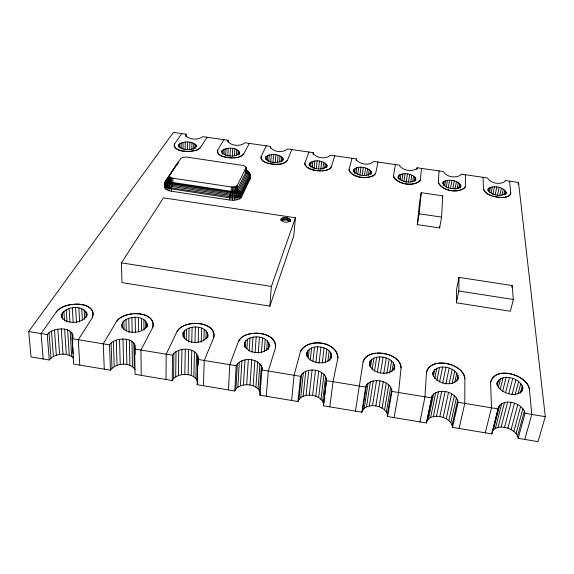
<?xml version="1.0" encoding="UTF-8"?>
<svg xmlns="http://www.w3.org/2000/svg" width="574" height="574" viewBox="0 0 574 574"><rect width="100%" height="100%" fill="white"/><g stroke="black" fill="none" stroke-linecap="round" stroke-linejoin="round"><path stroke-width="0.86" d="M454.185 366.033C459.15 368.379 464.574 372.454 464.861 378.424L464.796 403.407L459.056 428.448M439.045 170.923L438.328 182.424C441.463 190.884 460.606 194.615 465.378 186.378L465.406 174.747M178.04 163.052L178.672 162.377L176.878 164.107L164.946 182.288L164.372 186.686L165.556 188.975L169.079 190.733L171.447 191.25L229.729 200.01C233.69 200.383 238.813 200.541 241.475 197.04L250.07 179.167C251.247 175.622 249.568 170.873 245.643 170.126M164.63 187.856L164.551 183.644L165.427 181.319L180.903 158.359L183.142 157.19L186.729 157.104L243.62 165.549L245.421 166.36L246.167 167.421L245.923 171.805M164.781 184.821L164.946 182.288L176.878 164.107M165.556 188.975L165.563 186.808L164.551 183.644M166.037 379.5L166.173 354.194L177.022 331.6C179.899 326.319 186.256 324.288 191.874 323.607M167.07 189.951L166.546 186.249L165.097 185.007L166.309 182.884L169.466 180.91L169.524 179.762L166.18 180.53L165.047 182.604L165.57 183.895L166.948 185.072L169.05 186.012L230.081 195.375C233.783 195.72 238.562 195.885 241.066 192.634L249.697 174.883L249.841 173.664L248.499 171.676L246.461 170.256M169.079 190.733L169.05 186.012L170.083 183.752L171.698 182.331L231.15 191.3L234.866 191.171L237.033 189.851L245.83 172.186L245.715 171.095L247.652 171.138L249.152 172.788L249.016 173.9L240.348 191.623C238.052 194.593 233.683 194.442 230.303 194.127L169.502 184.821L167.572 183.96L165.836 181.707L169.33 180.329L168.304 179.727L169.782 177.488M169.33 180.15L169.552 175.414L169.524 179.576M169.466 180.724L169.359 175.981M169.933 181.276L169.961 177.101L169.495 176.555M170.686 182.597L170.729 177.588L169.961 177.101M186.005 134.187L185.969 136.038C190.317 139.841 198.252 140.25 202.809 136.626L228.115 140.3L227.892 141.233C231.236 146.27 240.599 146.564 245.048 142.761L270.541 146.463L270.404 147.403C273.891 152.297 283.233 152.993 287.596 148.939L313.275 152.662L313.239 153.624C316.841 158.352 326.219 159.479 330.459 155.159L356.332 158.919L356.389 159.895C360.099 164.458 369.548 166.008 373.652 161.43L399.719 165.212L399.87 166.209C403.73 170.665 411.802 171.877 416.76 168.663L417.162 167.744L443.429 171.561C446.185 177.129 455.756 178.421 460.692 175.041L461.008 174.109L487.469 177.954C490.512 183.357 499.997 185.065 504.962 181.477L505.185 180.523L518.501 182.453L545.3 416.674L538.003 441.636L518.164 438.321L525.067 413.337C522.928 402.604 501.533 396.634 498.203 408.91L491.818 433.922L452.527 427.357L458.138 402.309C456.215 391.705 438.801 387.271 432.143 395.802L426.475 423.002L387.615 416.516L391.963 391.403C390.772 380.454 373.165 376.989 366.477 384.989L362.632 410.087L361.857 412.211L323.427 405.789L326.541 380.619C326.233 368.795 305.282 366.054 300.575 376.343L297.956 401.535L259.95 395.192L262.081 367.805C258.838 357.631 241.302 356.691 236.179 365.731L234.752 390.98L197.169 384.702L197.887 359.417C199.171 347.069 177.653 346.165 172.501 355.234L172.25 380.54L135.069 374.327L134.632 348.992C137.401 336.206 114.441 336.737 109.526 344.859L110.423 370.208L73.651 364.067L72.08 338.682C75.919 325.695 52.191 327.072 47.247 334.592L49.264 359.998L31.046 356.956L28.7 331.535L173.434 132.364L186.005 134.187L185.962 136.856M171.447 191.25L171.669 186.615L172.882 182.589M171.698 182.984L171.734 177.969L170.729 177.588M172.882 182.403L172.925 178.227L171.734 177.969M172.25 380.54L173.599 378.546L173.879 353.283M326.965 165.133L326.95 166.144C322.653 170.679 312.895 169.552 309.278 164.58L309.329 163.568C313.705 159.142 323.255 160.254 326.965 165.133L326.685 167.723M173.599 378.546L175.701 376.838L176.017 351.618M178.83 147.102L178.866 144.505C183.544 140.817 191.63 141.147 196.086 145.086L196.086 147.023C191.443 150.797 183.206 150.453 178.794 146.442L178.866 144.505M323.427 405.789L326.556 378.417M394.073 417.592L398.55 392.487L401.054 368.042C401.398 362.302 396.239 358.126 391.533 355.894M179.734 147.956L179.784 143.636M181.14 148.953L181.226 142.912M175.701 376.838L178.392 375.532L178.758 350.348M456.38 302.807L458.82 291.018L459.006 277.378L512.187 285.572L513.328 299.477L510.422 311.252L456.38 302.807L456.624 288.995L459.006 277.378M182.977 149.283L183.084 142.388M185.108 149.843L185.237 142.094M178.392 375.532L181.499 374.714L181.922 349.559M183.056 337.024L183.128 332.597C188.494 323.994 208.879 325.071 207.917 337.268M187.389 149.792L187.533 142.051M184.283 338.746L184.426 330.789M181.499 374.714L184.814 374.42L185.294 349.286M189.685 149.132L189.822 142.252M186.249 339.844L186.457 329.246M191.809 149.577L191.953 142.696M197.169 384.702C199.113 379.156 192.857 375.281 188.114 374.686L188.659 349.559M188.774 342.176L189.076 328.07M193.653 149.369L193.782 143.342M195.095 148.465L195.196 144.16M196.043 146.808L196.086 145.086M191.752 342.312L192.111 327.345M191.192 375.482L191.788 350.348M193.833 376.766L194.478 351.618M194.966 342.061L195.354 327.101M195.863 378.445L196.552 353.275M197.155 380.419L197.865 355.213M198.173 342.326L198.597 327.367M197.599 382.549L197.75 377.326M198.102 365.143L198.324 357.308M201.194 342.197L201.618 328.12M203.863 340.755L204.229 329.311M203.418 385.742L204.251 360.465L213.758 337.577C216.506 327.001 202.084 322.81 193.955 323.449M509.619 181.169L510.745 193.015C510.623 196.502 506.168 197.147 503.448 197.406M205.98 338.789L206.253 330.861M207.358 337.964L207.537 332.669M395.364 164.58L393.52 175.881C396.247 184.656 415.311 187.547 420.362 179.798L421.531 168.383M306.645 352.687C306.437 364.583 330.789 367.059 331.664 354.71C328.134 344.831 307.399 343.259 306.358 355.335M221.916 153.409L222.023 150.811C226.364 146.822 239.136 146.786 239.494 154.097M222.683 154.248L222.856 149.929M224.004 154.363L224.219 149.19M225.718 155.547L226.013 148.652M228.036 142.079L228.115 140.3M227.778 156.092L228.115 148.35M230.045 156.042L230.389 148.3M229.729 200.01L230.081 195.375L231.15 191.3M232.327 156.243L232.685 148.501M231.157 191.12L231.351 186.945L172.925 178.227M232.434 191.228L232.635 187.052L235.075 186.815L237.256 185.502L246.167 167.421M232.291 200.233L232.427 191.415M234.515 155.827L234.845 148.946M233.704 191.185L233.905 187.009M236.438 155.633L236.732 149.606M234.831 191.824L235.075 186.815M234.831 200.139L234.845 195.497L233.697 191.372M235.821 191.486L236.065 186.485M237.995 154.743L238.21 150.431M236.56 191.034L236.811 186.033M236.997 190.496L237.256 185.502M239.006 154.829L239.186 151.378M237.162 199.73L237.033 195.124L234.866 191.171M441.614 217.123L442.705 195.856L421.237 192.699L419.451 203.189L417.327 224.599L439.605 227.943L441.614 217.123L419.171 213.779L421.237 192.699M228.474 389.933L229.779 364.677L238.382 341.58L240.771 338.1M239.128 199.042C239.674 195.992 238.77 192.362 235.849 190.833M240.599 198.123C241.331 194.988 239.839 191.329 236.588 190.381M241.475 197.04C242.343 193.869 240.427 190.267 237.033 189.851M439.605 227.943L439.698 226.213M485.252 432.825L491.509 407.813L490.583 382.607C494.415 365.193 526.896 374.564 529.379 388.914L531.804 414.45L524.772 439.426M245.744 173.764L246.067 167.96M234.752 390.98L235.921 388.942L237.363 363.737M235.921 388.942L237.851 387.199L239.322 362.029M250.07 179.167L250.25 174.675L249.13 172.444L245.851 170.134M308.991 152.045L304.93 162.93L304.844 164.444L307.348 167.486L310.591 169.129M237.851 387.199L240.413 385.864L241.927 360.73M244.28 347.012L244.553 342.585C249.525 333.422 270.232 335.381 269.292 347.256M245.227 347.801L245.665 340.741M240.413 385.864L243.426 385.018L244.998 359.912M452.233 365.215C443.967 362.022 428.986 361.29 426.496 372.182L424.954 396.842L419.981 421.919M246.92 348.856L247.538 339.162M243.426 385.018L246.705 384.716L248.334 359.633M249.166 351.159L250.027 337.957M251.972 352.149L252.976 337.211M259.95 395.192C261.299 389.402 254.913 385.692 250.013 384.982L251.706 359.905M265.396 158.898L265.511 157.168C270.002 153.014 279.531 153.681 283.104 158.725L282.968 160.455M266.013 159.723L266.25 156.264M267.175 160.691L267.527 155.518M255.078 352.766L256.176 336.96M253.148 385.785L254.899 360.709M268.783 161.854L269.263 154.966M270.411 148.236L270.541 146.463M270.77 162.399L271.323 154.65M258.293 353.032L259.426 337.225M255.896 387.091L257.697 362M273.016 162.334L273.576 154.6M258.078 388.806L259.929 363.686M275.305 162.535L275.879 154.801M261.407 352.917L262.512 337.986M259.541 390.815L261.421 365.667M277.486 162.987L278.067 155.253M264.291 351.496L265.224 339.191M279.545 161.94L280.004 155.92M269.837 306.136L271.366 286.448L295.409 217.783L163.468 197.851L121.444 262.856L121.946 282.609L269.837 306.136L293.78 235.892L295.409 217.783M281.152 161.925L281.554 156.759M266.637 350.449L267.384 340.769M282.343 161.165L282.609 157.714M268.295 349.666L268.847 342.621M266.264 396.247L268.288 371.019L275.513 347.622C277.127 336.816 262.949 332.712 254.433 333.229M280.995 220.703L281.117 219.168C283.283 216.606 288.679 217.058 290.372 219.964L290.322 220.559C288.177 223.157 282.717 222.698 281.059 219.763L281.117 219.168M281.49 218.622L281.303 220.918C283.807 219.203 287.732 219.533 289.906 221.657L290.1 219.361M281.963 220.459L282.15 218.163M282.86 220.107L283.047 217.819M283.936 219.907L284.123 217.611M285.12 219.849L285.314 217.56M286.333 219.957L286.526 217.668M287.495 220.208L287.689 217.919M288.514 220.595L288.715 218.307M289.339 221.09L289.533 218.794M275.513 347.622C276.187 332.081 251.972 330.1 241.984 337.089M290.236 221.499L290.372 219.964M309.164 165.305L309.329 163.568M309.644 166.108L309.974 162.65M310.678 167.056L311.173 161.89M269.507 344.608C267.9 356.354 243.713 354.689 244.553 342.585M313.103 154.442L313.275 152.662M312.17 168.211L312.837 161.323M314.093 168.742L314.861 161M291.599 400.48L294.103 375.274L300.403 351.675C307.341 337.376 337.082 341.2 337.942 357.781L333.049 381.696L329.813 406.858M316.317 168.677L317.092 160.942M318.613 168.885L319.395 161.15M320.816 169.337L321.619 161.603M322.882 169.158L323.607 162.277M297.956 401.535L298.925 399.454L301.558 374.305M262.081 367.805L261.852 369.957L300.575 376.343M324.683 168.297L325.228 163.131M298.925 399.454L300.69 397.674L303.345 372.562M326.003 167.551L326.369 164.107M306.911 356.963L307.571 350.793M300.69 397.674L303.115 396.304L305.813 371.227M308.224 358.858L309.271 349.179M283.104 158.725L282.996 159.723C278.577 163.977 268.847 163.296 265.36 158.159L265.511 157.168M303.115 396.304L306.035 395.436L308.783 370.381M310.283 360.25L311.639 347.952M312.923 361.218L314.495 347.177M306.035 395.436L309.271 395.12L312.077 370.094M315.858 362.703L317.659 346.918M323.456 403.551C322.215 398.7 317.142 396.232 312.593 395.386L315.456 370.359M164.946 182.288L164.379 184.527L164.645 185.696L167.084 187.784L169.093 188.559L229.83 197.843C233.797 198.217 238.92 198.382 241.589 194.887L250.192 177.072L250.25 174.675M319.079 362.962L320.916 347.184M315.786 396.204L318.714 371.177M322.287 362.854L324.059 347.952M318.642 397.531L321.627 372.49M325.286 362.345L326.879 349.186M320.974 399.274L324.009 374.212M322.617 401.326L325.688 376.235M327.89 361.333L329.182 350.793M168.304 179.727L168.412 181.463L169.344 182.252L172.523 183.285L230.856 192.017L234.063 192.103L236.775 191.429L238.267 190.181L247.014 172.509L246.641 170.865M329.835 360.587L330.818 352.68M353.268 171.755C354.84 164.458 367.59 166.797 371.156 171.59L371.012 174.353M353.72 171.676L354.036 169.086M331.227 358.233L331.664 354.71M354.51 173.477L355.155 168.304M356.117 160.691L356.332 158.919M355.995 173.757L356.755 167.73M357.738 175.142L358.728 167.4M359.948 175.07L360.938 167.335M522.892 387.866C520.331 399.813 498.691 393.585 497.034 383.654C500.449 372.275 520.611 377.807 522.892 387.866L521.752 392.092M362.244 175.278L363.249 167.543M364.483 175.737L365.502 168.003M352.013 158.288L349.057 169.38C351.324 178.442 366.678 178.815 373.846 175.587M366.621 175.565L367.539 168.691M368.429 175.579L369.233 169.552M370 173.987L370.467 170.543M370.804 174.18L371.156 171.59M355.435 411.142L363.105 361.871C364.217 356.339 370.302 353.885 375.331 353.275M361.857 412.211L365.703 387.077L366.477 384.989M398.04 178.162L398.442 175.572C403.515 172.265 411.745 173.52 415.691 178.098L415.598 180.875M369.34 366.241L370.151 360.967C376.853 352.852 397.007 357.58 394.259 369.656M398.808 179.088L399.468 174.776M370.467 367.216L371.687 359.31M362.632 410.087L364.217 408.257L368.085 383.202M400.071 180.214L401.004 174.187M372.139 369.448L373.911 358.047M364.217 408.257L366.506 406.858L370.409 381.839M401.857 180.724L402.926 173.85M403.902 181.513L405.122 173.779M266.279 145.846L261.148 156.53L260.912 158.015C261.622 160.447 264.04 161.746 266.243 162.621M374.47 371.27L376.68 357.258M366.506 406.858L369.34 405.969L373.287 380.971M406.069 182.575L407.44 173.987M377.419 371.859L379.801 356.985M369.34 405.969L372.526 405.639L376.53 380.67M408.473 182.18L409.714 174.453M410.697 182.023L411.809 175.149M380.512 373L383.073 357.25M387.615 416.516C387.73 410.345 381.179 406.844 375.855 405.904L379.923 380.942M412.598 182.044L413.581 176.024M414.198 181.334L414.902 177.029M416.882 169.445L417.162 167.744M491.818 433.922L498.555 406.729M415.26 180.681L415.691 178.098M383.676 373.782L386.273 358.033M379.113 406.736L383.245 381.767M386.862 373.294L389.201 359.288M382.083 408.085L386.273 383.102M389.574 373.193L391.647 360.924M384.566 409.865L388.813 384.86M391.963 371.622L393.463 362.847M417.327 224.599L419.171 213.779M386.388 411.953L390.686 386.919M393.606 370.194L394.51 364.921M387.436 414.22L391.762 389.15M490.583 382.607C494.659 365.272 526.688 374.6 529.379 388.914M442.87 183.838L443.185 182.109C448.272 178.622 458.009 179.992 460.857 185.718L460.527 187.447M443.343 185.603L444.132 181.298M442.224 198.482L442.705 195.856M444.642 185.854L445.589 180.695M446.199 187.224L447.476 180.351M448.201 187.999L449.643 180.272M450.511 188.207L451.96 180.48M213.758 337.577C216.097 320.184 183.766 319.524 177.022 331.6M452.807 188.674L454.271 180.946M454.945 189.384L456.423 181.657M457.105 188.566L458.267 182.546M458.683 188.731L459.681 183.565M459.896 188.1L460.563 184.649M208.01 334.62C205.786 345.763 181.585 344.874 183.128 332.597M432.516 374.98C434.073 361.168 460.965 367.051 457.887 379.923M432.703 374.75L433.413 371.242M433.363 376.558L434.776 369.556M434.74 378.761L436.871 368.257M426.475 423.002L432.143 395.802M374.549 175.07L375.69 173.269L377.986 162.062M427.049 420.835L428.455 418.97L433.564 393.972M436.857 380.555L439.541 367.446M428.455 418.97L430.6 417.528L435.738 392.573M439.548 382.011L442.626 367.159M430.6 417.528L433.341 416.616L438.514 391.683M239.58 152.368L239.38 153.344C234.859 157.333 225.108 157.082 221.779 151.787L222.023 150.811M442.611 383.138L445.905 367.425M433.341 416.616L436.484 416.279L441.715 391.368M510.745 193.015L510.43 194.521C505.902 198.984 498.555 197.521 492.923 196.121M445.833 383.934L449.162 368.221M436.484 416.279L439.82 416.545L445.115 391.633M487.907 190.424L488.28 188.695C493.396 184.986 503.054 186.794 506.189 192.347L505.974 193.352C500.915 197.169 491.05 195.325 488.015 189.693L488.28 188.695M488.402 191.314L489.134 187.87M489.421 192.412L490.526 187.253M449.205 383.475L452.197 369.498M491.071 192.907L492.363 186.894M452.527 427.357C452.247 422.285 447.512 418.998 443.142 417.384L448.502 392.48M492.836 194.543L494.508 186.815M452.147 383.41L454.802 371.17M446.22 418.762L451.652 393.836M495.154 194.744L496.833 187.024M454.694 382.758L456.796 373.129M456.739 381.172L458.038 375.245M497.479 195.225L499.172 187.497M448.861 420.57L454.35 395.63M499.861 195.081L501.382 188.215M450.877 422.701L456.416 397.732M501.963 195.138L503.298 189.119M452.125 425.018L457.715 400.006M503.843 194.457L504.804 190.159M505.02 194.701L505.794 191.257M505.802 194.069L506.189 192.347M458.447 377.383C454.852 388.454 434.324 383.863 432.868 373.222M518.107 184.154L518.501 182.453M304.93 162.93L304.988 164.889M511.786 287.23L512.187 285.572M496.74 384.171L497.371 381.638M497.084 385.814L498.562 379.909M498.182 387.852L500.514 378.582M500.112 389.531L503.097 377.742M502.48 391.755L506.132 377.448M492.183 431.698L493.41 429.79L499.789 404.864M493.41 429.79L495.412 428.319L501.812 403.429M505.515 392.853L509.418 377.714M495.412 428.319L498.053 427.386L504.489 402.51M508.801 393.664L512.74 378.524M223.889 139.69L217.689 150.18L217.309 151.636C217.797 154.033 220.151 155.324 222.238 156.171M498.053 427.386L501.145 427.034L507.638 402.18M511.908 394.969L515.89 379.816M501.145 427.034L504.503 427.3L511.047 402.453M515.072 394.998L518.645 381.523M518.164 438.321C517.375 433.119 512.474 429.854 507.882 428.154L514.505 403.307M518.114 393.642L520.819 383.518M520.231 393.283L522.275 385.685M511.082 429.553L517.77 404.692M513.881 431.397L520.632 406.521M516.083 433.571L522.907 408.666M517.547 435.931L524.421 410.991M426.496 372.182C431.928 355.959 462.493 363.227 464.861 378.424M141.254 375.36L140.924 350.032L152.67 327.639C156.128 317.113 142.13 313.139 134.115 313.777M147.174 324.733C144.878 334.965 119.406 335.281 122.362 322.71C127.93 314.954 147.145 314.731 147.188 326.506M330.043 168.555L331.363 166.79L334.764 155.784M465.378 186.378L464.911 187.863C457.385 193.294 442.382 191.171 438.328 182.424M460.857 185.718L460.542 186.708C455.505 190.295 445.56 188.896 442.827 183.084L443.185 182.109M165.563 186.808L166.546 186.249L167.572 183.96L169.933 181.463L168.053 180.595M394.711 367.016C390.901 378.223 366.686 373.136 370.151 360.967M261.148 156.53C260.661 163.396 271.129 164.049 276.273 164.351M164.379 184.527L164.781 183.386M181.815 133.584L174.568 143.873L174.044 145.308L174.439 146.786C177.761 150.804 183.537 151.249 188.394 151.464M363.105 361.871C366.836 351.496 380.878 351.833 389.653 355.098M79.764 365.093L78.301 339.708L92.227 317.809C96.827 307.578 82.62 303.445 74.9 304.198M277.759 164.315C281.138 163.977 285.457 163.59 287.38 160.361L291.865 149.556M152.67 327.639C156.774 310.046 123.489 310.161 116.321 321.727L103.27 343.826L104.274 369.182M420.362 179.798L419.745 181.255C412.182 186.399 399.547 184.476 393.728 177.452L393.52 175.881M415.877 179.145L415.461 180.114C410.41 183.515 402.03 182.238 398.134 177.581L398.442 175.572M217.689 150.18C216.527 156.939 227.275 157.635 232.161 157.886M61.404 314.803C65.4 305.834 84.773 304.256 86.983 314.954C82.921 323.822 66.484 325.214 61.432 316.697L61.404 314.803L61.583 317.479M169.639 176.254L166.862 181.018L168.39 182.998L170.083 183.752L230.561 192.979L234.393 193.079L237.629 192.276L239.394 190.783L248.097 173.09L248.219 172.114L247.114 171.683L245.93 171.648L249.016 173.9L250.099 175.96L241.482 193.747C238.856 197.176 233.819 197.011 229.923 196.645L171.518 187.885L166.546 186.249M300.403 351.675C307.492 337.462 336.895 341.221 337.942 357.781M233.661 157.843C237.184 157.513 241.511 157.125 243.728 153.983L249.288 143.378M92.227 317.809C98.484 300.202 63.183 301.242 56.266 311.962L41.063 333.573L43.186 358.98M375.69 173.269C369.512 180.537 354.675 178.141 349.114 170.923L349.057 169.38M371.242 172.623C367.102 177.438 357.265 175.845 353.534 171.059L353.484 170.026M174.568 143.873C173.126 153.38 191.917 152.088 197.635 149.792M238.382 341.58C240.865 336.292 246.899 334.032 252.373 333.386M198.547 149.312L200.405 147.654L207.02 137.243M331.363 166.79C329.641 170.026 325.508 170.535 322.193 170.83M164.645 185.696L165.097 185.007M287.38 160.361C282.609 165.829 273.92 164.695 267.506 163.066M110.423 370.208C115.797 362.833 129.652 361.735 135.069 369.484M116.321 321.727C119.851 316.69 126.115 314.574 132.006 313.921M243.728 153.983C238.626 159.213 230.023 158.302 223.465 156.609M49.264 359.998C54.917 353.304 66.964 351.855 73.45 358.061L73.343 356.318M56.266 311.962C60.27 307.068 66.663 304.988 72.769 304.342M200.405 147.654L196.947 150.079L189.901 151.428M176.412 165.054L177.639 163.934M329.282 169.065C323.923 171.683 317.501 171.145 311.89 169.574M167.084 187.784L168.763 187.239M169.093 188.559L171.518 187.885M169.344 182.252L170.693 181.951L172.523 183.285M377.333 353.103C386.919 352.795 400.193 357.014 401.054 368.042M168.412 181.463L169.933 181.463L170.693 181.951L170.758 182.876M502.042 197.463C495.506 197.054 486.049 195.992 483.48 189.025L483.05 177.309M320.73 170.873C315.334 170.686 309.034 169.875 305.339 165.556M372.526 405.639L375.855 405.904M184.814 374.42L188.114 374.686M246.705 384.716L250.013 384.982M309.271 395.12L312.593 395.386M231.351 186.945L232.635 187.052M458.82 291.018L513.328 299.477M121.444 262.856L271.366 286.448M28.7 331.535L47.247 334.592M72.08 338.682L109.526 344.859M134.632 348.992L172.501 355.234M197.887 359.417L236.179 365.731M326.541 380.619L365.703 387.077M391.963 391.403L431.576 397.933M458.138 402.309L498.203 408.91M525.067 413.337L545.3 416.674M504.503 427.3L507.882 428.154M439.82 416.545L443.142 417.384M245.83 172.186L247.014 172.509M491.48 195.648C488.273 194.385 484.341 192.699 483.48 189.025M245.715 171.095L247.114 171.683M49.005 332.726L50.986 358.09M51.473 331.141L53.404 356.461M54.48 329.935L56.352 355.213M57.823 329.182L59.631 354.431M61.282 328.938L63.025 354.165M62.243 312.93L62.666 319.158M63.893 311.201L64.546 320.966M64.625 329.203L66.311 354.431M67.632 329.978L69.267 355.206M66.232 309.73L67.036 322.136M69.102 308.618L69.935 321.885M70.114 331.198L71.7 356.44M72.302 307.922L73.156 322.064M72.848 334.656L73.063 338.151M71.894 332.798L72.589 344.12M72.755 346.732L73.185 353.706M75.625 307.707L76.493 322.717M78.846 307.973L79.635 322.093M81.759 308.697L82.376 320.177M84.17 309.852L84.679 319.567M86.875 313.081L87.011 315.736M85.913 311.345L86.229 317.53M111.098 342.951L111.959 368.264M113.401 341.329L114.219 366.592M116.278 340.088L117.046 365.322M119.528 339.313L120.239 364.519M122.951 339.055L123.589 364.239M122.362 322.71L122.499 328.034M121.71 324.626L121.774 327.295M123.841 320.945L124.056 329.799M126.029 319.438L126.294 330.933M126.302 339.327L126.883 364.504M129.372 340.109L129.896 365.286M128.77 318.29L129.071 332.425M131.891 317.58L132.171 332.576M131.955 341.351L132.436 366.549M135.012 344.881L135.177 354.459M133.878 342.979L134.33 368.199M135.17 317.35L135.421 332.339M138.406 317.616L138.607 331.715M141.369 318.355L141.52 330.696M143.88 319.524L143.995 330.107M145.76 321.045L145.825 328.113M146.887 322.825L146.922 327.245"/></g></svg>
